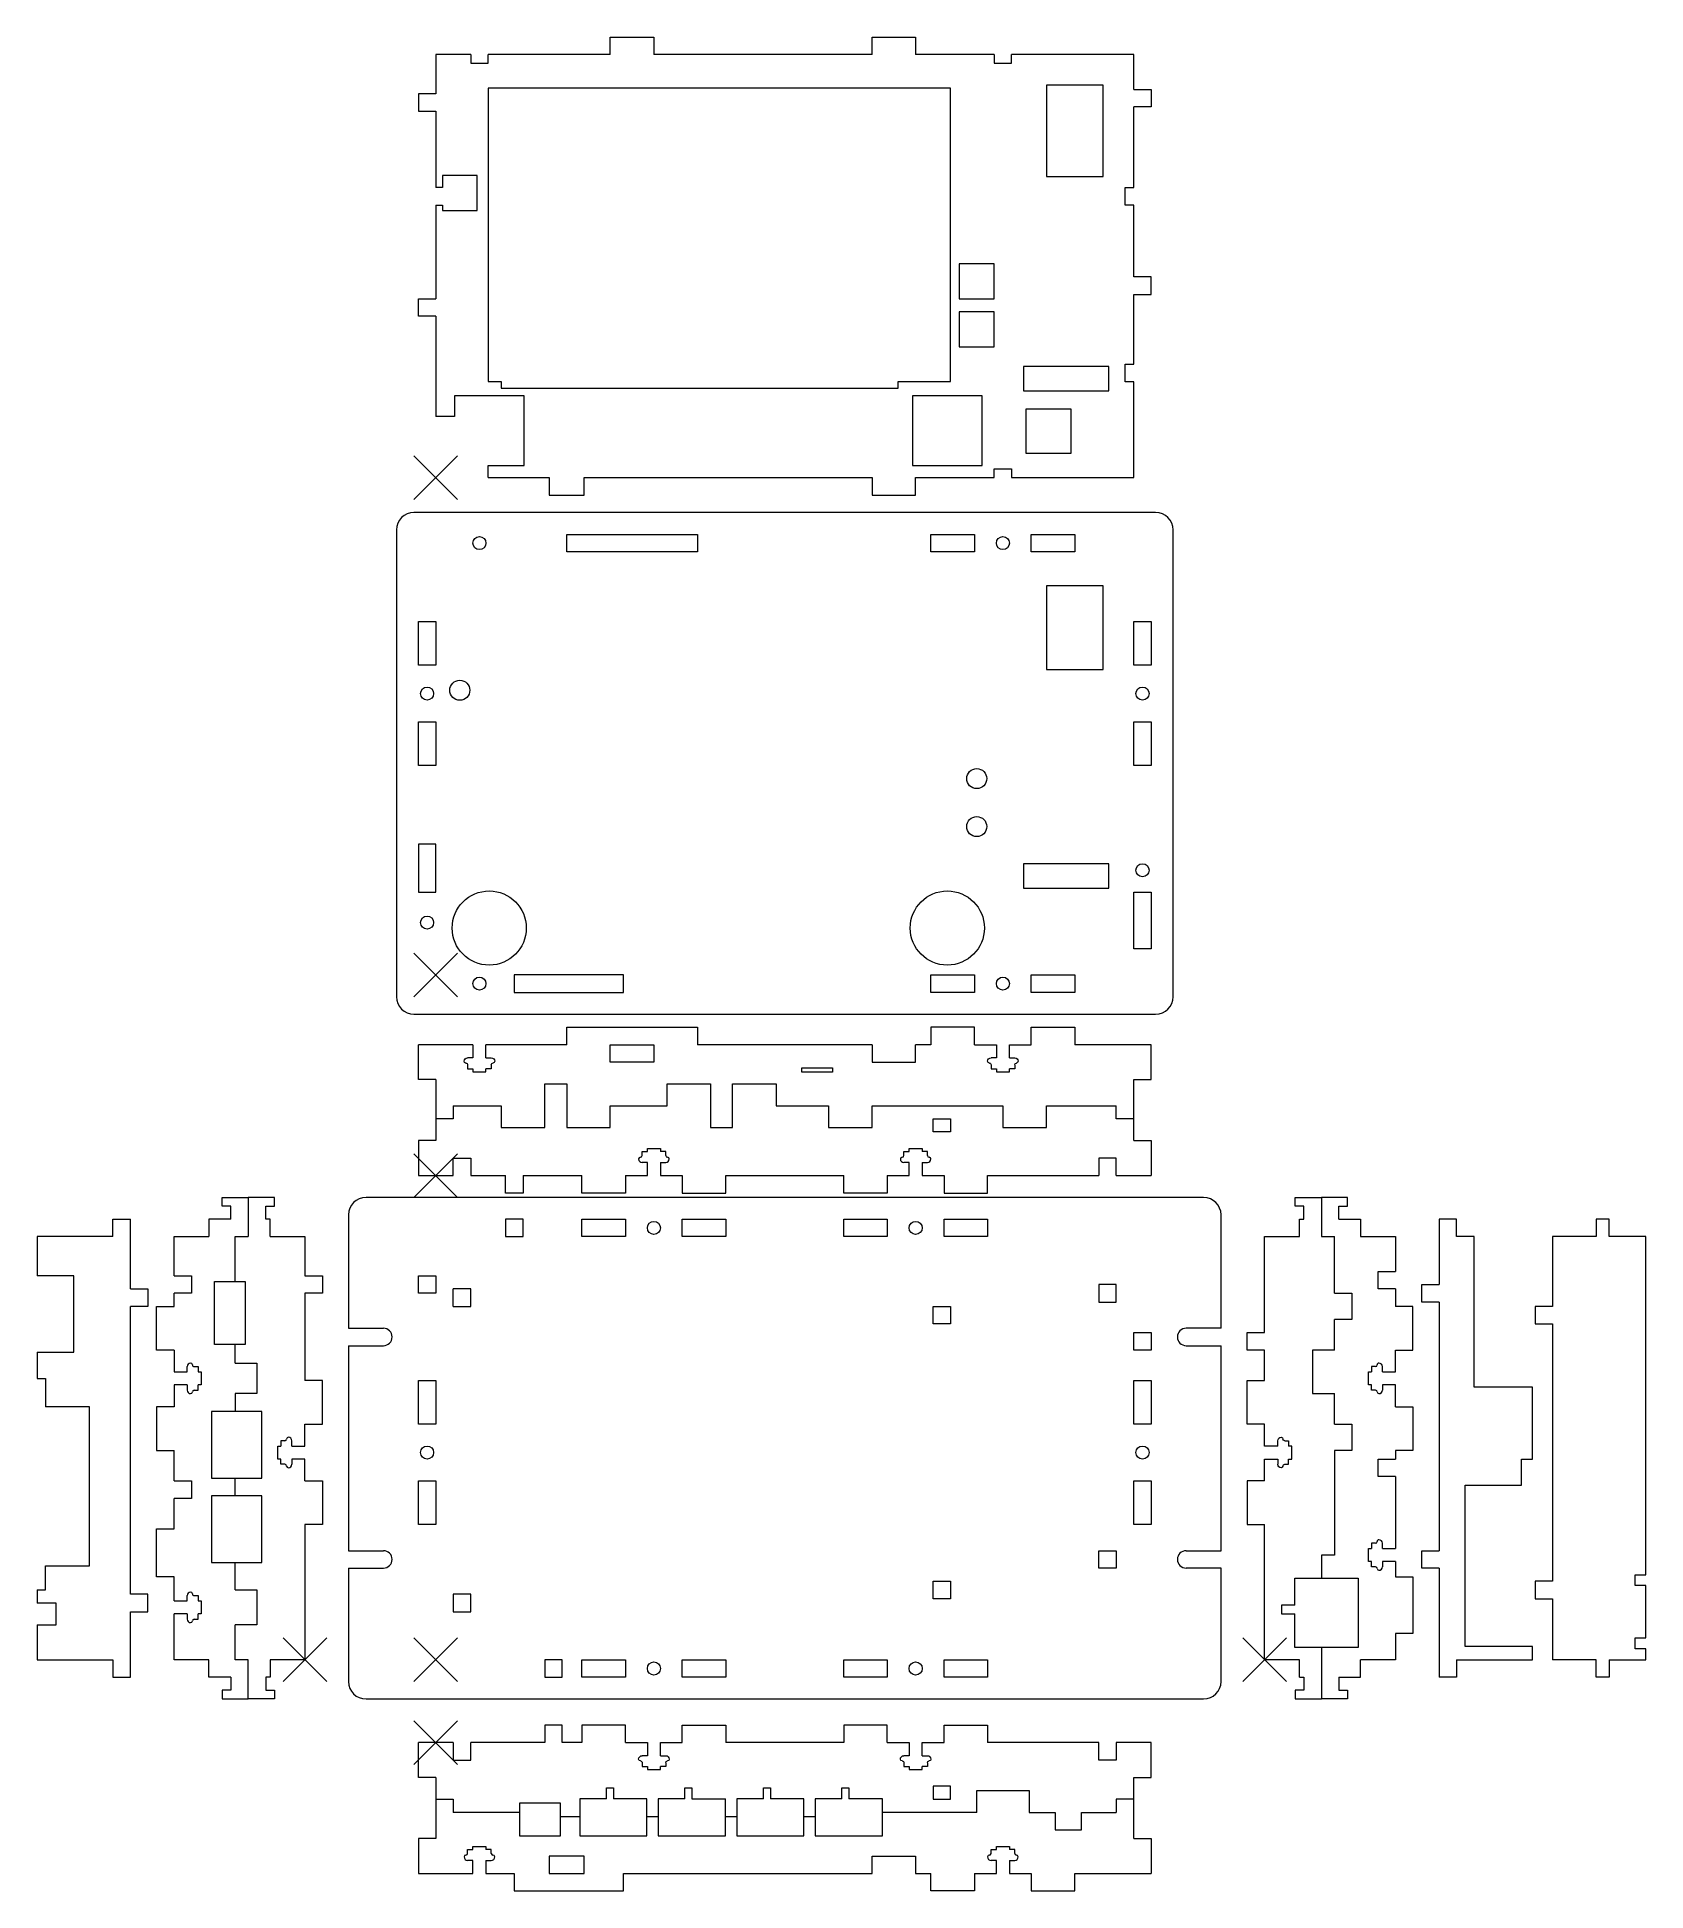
# Model space of a CAD drawing. Header units: millimetres. Extents: x -71 to 297, y -44 to 381.
import ezdxf

# ---------------------------------------------------------------- set-up
doc = ezdxf.new("R2010")
doc.units = ezdxf.units.MM
doc.layers.get('0').update_dxf_attribs({"linetype": 'CONTINUOUS', "lineweight": 0})
for name, color, linetype, lineweight in [('base', 7, 'CONTINUOUS', 0), ('base_origin', 2, 'CONTINUOUS', 0), ('side_cuts', 7, 'CONTINUOUS', 0), ('side_east', 7, 'CONTINUOUS', 0), ('side_east_origin', 2, 'CONTINUOUS', 0), ('side_north', 7, 'CONTINUOUS', 0), ('side_north_origin', 2, 'CONTINUOUS', 0), ('side_south', 7, 'CONTINUOUS', 0), ('side_south_origin', 2, 'CONTINUOUS', 0), ('side_west', 7, 'CONTINUOUS', 0), ('side_west_origin', 2, 'CONTINUOUS', 0), ('support_1', 7, 'CONTINUOUS', 0), ('support_2', 7, 'CONTINUOUS', 0), ('support_3', 7, 'CONTINUOUS', 0), ('top', 7, 'CONTINUOUS', 0), ('top_inner', 7, 'CONTINUOUS', 0), ('top_inner_origin', 2, 'CONTINUOUS', 0), ('top_origin', 2, 'CONTINUOUS', 0)]:
    doc.layers.add(name, color=color, linetype=linetype, lineweight=lineweight)

# ---------------------------------------------------------------- blocks, each defined once
blk = doc.blocks.new('T-Slot_Full_Hole')
for p, q in [((-16.5, -2), (-16.5, 2)), ((-16.5, 2), (-6.5, 2)), ((-6.5, 2), (-6.5, -2)), ((6.5, -2), (6.5, 2)), ((6.5, 2), (16.5, 2)), ((16.5, 2), (16.5, -2)), ((-6.5, -2), (-16.5, -2)), ((16.5, -2), (6.5, -2))]:
    blk.add_line(p, q)
blk.add_circle((0, 0), 1.5)
blk = doc.blocks.new('T-Slot_Minimal_Hole')
blk.add_circle((0, 0), 1.5)
blk = doc.blocks.new('T-Slot_Full_Slot')
for p, q in [((-2.7, 5.5), (-1.5, 5.5)), ((-2.7, 4.6), (-2.7, 5.5)), ((-1.5, 6.2), (1.5, 6.2)), ((-1.5, 5.5), (-1.5, 6.2)), ((1.5, 6.2), (1.5, 5.5)), ((2.7, 5.5), (1.5, 5.5)), ((2.7, 4.6), (2.7, 5.5)), ((-16.5, -4), (-16.5, 0)), ((-6.5, 0), (-6.5, -4)), ((-6.5, 0), (-1.5, 0)), ((-1.5, 3), (-2.7, 3)), ((-1.5, 0), (-1.5, 3)), ((1.5, 3), (1.5, 0)), ((1.5, 3), (2.7, 3)), ((-6.5, -4), (-16.5, -4)), ((1.5, 0), (6.5, 0)), ((6.5, 0), (6.5, -4)), ((6.5, -4), (16.5, -4)), ((16.5, -4), (16.5, 0))]:
    blk.add_line(p, q)
for centre, radius, start, end in [((-3.1, 4.6), 0.4, 270, 360), ((3.1, 4.6), 0.4, 180, 270), ((-3.1, 3.8), 0.4, 90, 180), ((-2.7, 3.8), 0.8, 180, 270), ((2.7, 3.8), 0.8, 270, 360), ((3.1, 3.8), 0.4, 360, 90)]:
    blk.add_arc(centre, radius, start, end)
blk = doc.blocks.new('T-Slot_Minimal_Slot')
for p, q in [((-2.7, 5.5), (-1.5, 5.5)), ((-2.7, 4.6), (-2.7, 5.5)), ((-1.5, 6.2), (1.5, 6.2)), ((-1.5, 5.5), (-1.5, 6.2)), ((1.5, 6.2), (1.5, 5.5)), ((2.7, 5.5), (1.5, 5.5)), ((2.7, 4.6), (2.7, 5.5)), ((-1.5, 3), (-2.7, 3)), ((-1.5, 0), (-1.5, 3)), ((1.5, 3), (1.5, 0)), ((1.5, 3), (2.7, 3))]:
    blk.add_line(p, q)
for centre, radius, start, end in [((-3.1, 4.6), 0.4, 270, 0), ((3.1, 4.6), 0.4, 180, 270), ((-3.1, 3.8), 0.4, 90, 180), ((-2.7, 3.8), 0.8, 180, 270), ((2.7, 3.8), 0.8, 270, 360), ((3.1, 3.8), 0.4, 360, 90)]:
    blk.add_arc(centre, radius, start, end)

msp = doc.modelspace()

# ---------------------------------------------------------------- linework, layer by layer
at = {"layer": 'base'}
for p, q in [((196, 115), (4, 115)), ((0, 111), (0, 85)), ((200, 85), (200, 111)), ((40, 110), (36, 110)), ((36, 110), (36, 106)), ((40, 106), (40, 110)), ((36, 106), (40, 106)), ((16, 93), (16, 97)), ((16, 97), (20, 97)), ((20, 97), (20, 93)), ((28, 94), (24, 94)), ((24, 90), (24, 94)), ((28, 90), (28, 94)), ((176, 95), (172, 95)), ((172, 95), (172, 91)), ((176, 91), (176, 95)), ((20, 93), (16, 93)), ((24, 90), (28, 90)), ((134, 86), (134, 90)), ((134, 90), (138, 90)), ((138, 90), (138, 86)), ((172, 91), (176, 91)), ((0, 85), (8, 85)), ((138, 86), (134, 86)), ((200, 85), (192, 85)), ((0, 81), (8, 81)), ((0, 81), (0, 34)), ((180, 80), (180, 84)), ((180, 84), (184, 84)), ((184, 84), (184, 80)), ((192, 81), (200, 81)), ((200, 34), (200, 81)), ((184, 80), (180, 80)), ((0, 34), (8, 34)), ((172, 30), (172, 34)), ((172, 34), (176, 34)), ((176, 34), (176, 30)), ((192, 34), (200, 34)), ((0, 30), (8, 30)), ((0, 30), (0, 4)), ((176, 30), (172, 30)), ((200, 30), (192, 30)), ((200, 4), (200, 30)), ((134, 23), (134, 27)), ((134, 27), (138, 27)), ((138, 27), (138, 23)), ((28, 24), (24, 24)), ((24, 24), (24, 20)), ((28, 20), (28, 24)), ((138, 23), (134, 23)), ((24, 20), (28, 20)), ((49, 9), (45, 9)), ((45, 9), (45, 5)), ((49, 5), (49, 9)), ((45, 5), (49, 5)), ((4, 0), (196, 0))]:
    msp.add_line(p, q, dxfattribs=at)
for centre, radius, start, end in [((4, 111), 4, 90, 180), ((196, 111), 4, 0, 90), ((8, 83), 2, 270, 90), ((192, 83), 2, 90, 270), ((8, 32), 2, 270, 90), ((192, 32), 2, 90, 270), ((4, 4), 4, 180, 270), ((196, 4), 4, 270, 0)]:
    msp.add_arc(centre, radius, start, end, dxfattribs=at)
at = {"layer": 'base_origin'}
for p, q in [((15, 14), (25, 4)), ((25, 14), (15, 4))]:
    msp.add_line(p, q, dxfattribs=at)
at = {"layer": 'side_cuts'}
for p, q in [((45, 141), (50, 141)), ((45, 131), (45, 141)), ((50, 141), (50, 131)), ((73, 136), (73, 141)), ((73, 141), (83, 141)), ((83, 141), (83, 131)), ((88, 131), (88, 141)), ((88, 141), (98, 141)), ((98, 141), (98, 136)), ((24, 136), (24, 133)), ((24, 136), (35, 136)), ((35, 136), (35, 131)), ((60, 131), (60, 136)), ((60, 136), (73, 136)), ((98, 136), (110, 136)), ((110, 136), (110, 131)), ((120, 131), (120, 136)), ((120, 136), (150, 136)), ((150, 136), (150, 131)), ((160, 131), (160, 136)), ((160, 136), (176, 136)), ((176, 133), (176, 136)), ((24, 133), (20, 133)), ((180, 133), (176, 133)), ((35, 131), (45, 131)), ((50, 131), (60, 131)), ((83, 131), (88, 131)), ((110, 131), (120, 131)), ((150, 131), (160, 131)), ((-23, 115), (-23, 106)), ((223, 115), (223, 106)), ((-26, 106), (-23, 106)), ((-26, 95.7), (-26, 106)), ((223, 106), (226, 106)), ((226, 93), (226, 106)), ((226, 93), (230, 93)), ((230, 93), (230, 87)), ((230, 87), (226, 87)), ((226, 80), (226, 87)), ((-26, 77), (-26, 81.3)), ((-26, 77), (-21, 77)), ((-21, 77), (-21, 70)), ((226, 80), (221, 80)), ((221, 80), (221, 70)), ((-21, 70), (-26, 70)), ((-26, 70), (-26, 65.9)), ((221, 70), (226, 70)), ((226, 63), (226, 70)), ((226, 63), (230, 63)), ((230, 63), (230, 57)), ((230, 57), (226, 57)), ((226, 57), (226, 33)), ((-26, 46.6), (-26, 50.6)), ((-26, 25), (-26, 31.3)), ((226, 33), (223, 33)), ((223, 33), (223, 27.7)), ((-26, 25), (-21, 25)), ((-21, 25), (-21, 17)), ((-21, 17), (-26, 17)), ((-26, 9), (-26, 17)), ((-23, 9), (-26, 9)), ((-23, 0), (-23, 9)), ((223, 11.8), (223, 0)), ((144, -26), (144, -21)), ((144, -21), (156, -21)), ((156, -21), (156, -26)), ((20, -23), (24, -23)), ((24, -23), (24, -26)), ((180, -23), (176, -23)), ((176, -23), (176, -26)), ((39.2, -26), (24, -26)), ((53, -27), (48.6, -27)), ((71, -27), (68.4, -27)), ((89, -27), (86.4, -27)), ((107, -27), (104.4, -27)), ((144, -26), (122.4, -26)), ((156, -26), (162, -26)), ((162, -26), (162, -30)), ((168, -30), (168, -26)), ((168, -26), (176, -26)), ((162, -30), (168, -30))]:
    msp.add_line(p, q, dxfattribs=at)
at = {"layer": 'side_east'}
for p, q in [((217, 113), (217, 115)), ((217, 115), (223, 115)), ((229, 115), (223, 115)), ((229, 113), (229, 115)), ((219, 113), (217, 113)), ((219, 110), (219, 113)), ((227, 110), (227, 113)), ((227, 113), (229, 113)), ((218, 106), (218, 110)), ((218, 110), (219, 110)), ((227, 110), (232, 110)), ((232, 110), (232, 106)), ((210, 106), (218, 106)), ((210, 84), (210, 106)), ((232, 106), (240, 106)), ((240, 106), (240, 98)), ((236, 94), (236, 98)), ((236, 98), (240, 98)), ((240, 94), (236, 94)), ((240, 94), (240, 90)), ((206, 80), (206, 84)), ((206, 84), (210, 84)), ((210, 80), (206, 80)), ((210, 73), (210, 80)), ((240, 57), (240, 55)), ((236, 51), (236, 55)), ((236, 55), (240, 55)), ((240, 51), (236, 51)), ((240, 51), (240, 34.5)), ((210, 9), (210, 40)), ((240, 31.5), (240, 28)), ((216.9, 21.5), (216.9, 27.7)), ((216.9, 27.7), (231.4, 27.7)), ((231.4, 27.7), (231.4, 11.8)), ((240, 28), (244, 28)), ((244, 28), (244, 15)), ((216.9, 21.5), (213.9, 21.5)), ((213.9, 21.5), (213.9, 19.5)), ((216.9, 21.5), (216.9, 21.5)), ((213.9, 19.5), (216.9, 19.5)), ((216.9, 19.5), (216.9, 19.5)), ((216.9, 11.8), (216.9, 19.5)), ((244, 15), (240, 15)), ((240, 15), (240, 9)), ((218, 9), (210, 9)), ((231.4, 11.8), (216.9, 11.8)), ((218, 5), (218, 9)), ((240, 9), (232, 9)), ((232, 5), (232, 9)), ((218, 5), (219, 5)), ((219, 5), (219, 2)), ((227, 5), (227, 2)), ((227, 5), (232, 5)), ((219, 2), (217, 2)), ((217, 2), (217, 0)), ((217, 0), (223, 0)), ((229, 0), (223, 0)), ((227, 2), (229, 2)), ((229, 2), (229, 0))]:
    msp.add_line(p, q, dxfattribs=at)
at = {"layer": 'side_east_origin'}
for p, q in [((205, 14), (215, 4)), ((215, 14), (205, 4))]:
    msp.add_line(p, q, dxfattribs=at)
at = {"layer": 'side_north'}
for p, q in [((50, 150), (50, 154)), ((50, 154), (80, 154)), ((80, 154), (80, 150)), ((16, 142), (16, 150)), ((28.5, 150), (16, 150)), ((50, 150), (31.5, 150)), ((60, 150), (70, 150)), ((60, 146), (60, 150)), ((70, 150), (70, 146)), ((120, 150), (80, 150)), ((120, 150), (120, 146)), ((130, 146), (130, 150)), ((133.5, 150), (130, 150)), ((184, 150), (166.5, 150)), ((184, 142), (184, 150)), ((70, 146), (60, 146)), ((103.9, 143.7), (103.9, 144.7)), ((103.9, 144.7), (110.9, 144.7)), ((110.9, 144.7), (110.9, 143.7)), ((120, 146), (130, 146)), ((20, 142), (16, 142)), ((20, 142), (20, 128)), ((110.9, 143.7), (103.9, 143.7)), ((180, 142), (184, 142)), ((180, 128), (180, 142)), ((134, 130), (134, 133)), ((134, 133), (138, 133)), ((138, 133), (138, 130)), ((20, 128), (16, 128)), ((16, 128), (16, 120)), ((138, 130), (134, 130)), ((180, 128), (184, 128)), ((184, 128), (184, 120)), ((24, 120), (24, 124)), ((24, 124), (28, 124)), ((28, 124), (28, 120)), ((176, 124), (172, 124)), ((172, 124), (172, 120)), ((176, 120), (176, 124)), ((16, 120), (24, 120)), ((28, 120), (36, 120)), ((36, 116), (36, 120)), ((40, 120), (40, 116)), ((40, 120), (53.5, 120)), ((86.5, 120), (113.5, 120)), ((146.5, 120), (172, 120)), ((176, 120), (184, 120)), ((40, 116), (36, 116))]:
    msp.add_line(p, q, dxfattribs=at)
at = {"layer": 'side_north_origin'}
for p, q in [((15, 125), (25, 115)), ((25, 125), (15, 115))]:
    msp.add_line(p, q, dxfattribs=at)
at = {"layer": 'side_south'}
for p, q in [((49, -6), (45, -6)), ((45, -6), (45, -10)), ((49, -10), (49, -6)), ((16, -18), (16, -10)), ((24, -10), (16, -10)), ((24, -10), (24, -14)), ((45, -10), (28, -10)), ((28, -14), (28, -10)), ((53.5, -10), (49, -10)), ((113.5, -10), (86.5, -10)), ((172, -10), (146.5, -10)), ((172, -14), (172, -10)), ((176, -10), (176, -14)), ((184, -10), (176, -10)), ((184, -18), (184, -10)), ((24, -14), (28, -14)), ((176, -14), (172, -14)), ((20, -18), (16, -18)), ((20, -18), (20, -32)), ((59.1, -22.9), (59.1, -20.4)), ((59.1, -20.4), (60.7, -20.4)), ((60.7, -20.4), (60.7, -22.9)), ((77.1, -22.9), (77.1, -20.4)), ((77.1, -20.4), (78.7, -20.4)), ((78.7, -20.4), (78.7, -22.9)), ((95.1, -22.9), (95.1, -20.4)), ((95.1, -20.4), (96.7, -20.4)), ((96.7, -20.4), (96.7, -22.9)), ((113.1, -22.9), (113.1, -20.4)), ((113.1, -20.4), (114.7, -20.4)), ((114.7, -20.4), (114.7, -22.9)), ((138, -20), (134, -20)), ((134, -20), (134, -23)), ((138, -23), (138, -20)), ((180, -18), (184, -18)), ((180, -32), (180, -18)), ((39.2, -23.9), (39.2, -31.4)), ((48.6, -23.9), (39.2, -23.9)), ((48.6, -31.4), (48.6, -23.9)), ((53, -22.9), (53, -31.4)), ((59.1, -22.9), (53, -22.9)), ((68.4, -22.9), (60.7, -22.9)), ((68.4, -31.4), (68.4, -22.9)), ((71, -22.9), (71, -31.4)), ((77.1, -22.9), (71, -22.9)), ((78.7, -22.9), (86.4, -22.9)), ((86.4, -31.4), (86.4, -22.9)), ((89, -22.9), (89, -31.4)), ((95.1, -22.9), (89, -22.9)), ((104.4, -22.9), (96.7, -22.9)), ((104.4, -31.4), (104.4, -22.9)), ((107, -22.9), (107, -31.4)), ((113.1, -22.9), (107, -22.9)), ((122.4, -22.9), (114.7, -22.9)), ((122.4, -31.4), (122.4, -22.9)), ((134, -23), (138, -23)), ((20, -32), (16, -32)), ((16, -32), (16, -40)), ((39.2, -31.4), (48.6, -31.4)), ((53, -31.4), (68.4, -31.4)), ((71, -31.4), (86.4, -31.4)), ((89, -31.4), (104.4, -31.4)), ((107, -31.4), (122.4, -31.4)), ((180, -32), (184, -32)), ((184, -32), (184, -40)), ((54, -36), (46, -36)), ((46, -36), (46, -40)), ((54, -40), (54, -36)), ((120, -40), (120, -36)), ((120, -36), (130, -36)), ((130, -36), (130, -40)), ((16, -40), (28.5, -40)), ((31.5, -40), (38, -40)), ((38, -40), (38, -44)), ((46, -40), (54, -40)), ((63, -44), (63, -40)), ((63, -40), (120, -40)), ((130, -40), (133.5, -40)), ((166.5, -40), (184, -40)), ((38, -44), (63, -44))]:
    msp.add_line(p, q, dxfattribs=at)
at = {"layer": 'side_south_origin'}
for p, q in [((15, -5), (25, -15)), ((25, -5), (15, -15))]:
    msp.add_line(p, q, dxfattribs=at)
at = {"layer": 'side_west'}
for p, q in [((-29, 113), (-29, 115)), ((-29, 115), (-23, 115)), ((-17, 115), (-23, 115)), ((-17, 113), (-17, 115)), ((-27, 113), (-29, 113)), ((-27, 110), (-27, 113)), ((-19, 110), (-19, 113)), ((-19, 113), (-17, 113)), ((-32, 110), (-32, 106)), ((-27, 110), (-32, 110)), ((-18, 110), (-19, 110)), ((-18, 106), (-18, 110)), ((-40, 106), (-32, 106)), ((-40, 97), (-40, 106)), ((-18, 106), (-10, 106)), ((-10, 106), (-10, 97)), ((-40, 97), (-36, 97)), ((-36, 97), (-36, 93)), ((-30.7, 95.7), (-23.7, 95.7)), ((-30.7, 81.3), (-30.7, 95.7)), ((-23.7, 95.7), (-23.7, 81.3)), ((-10, 97), (-6, 97)), ((-6, 97), (-6, 93)), ((-36, 93), (-40, 93)), ((-40, 90), (-40, 93)), ((-6, 93), (-10, 93)), ((-10, 93), (-10, 73)), ((-23.7, 81.3), (-30.7, 81.3)), ((-19.9, 65.9), (-31.4, 65.9)), ((-31.4, 65.9), (-31.4, 50.6)), ((-19.9, 50.6), (-19.9, 65.9)), ((-40, 50), (-40, 57)), ((-40, 50), (-36, 50)), ((-36, 50), (-36, 46)), ((-31.4, 50.6), (-19.9, 50.6)), ((-36, 46), (-40, 46)), ((-40, 39), (-40, 46)), ((-19.9, 46.6), (-31.4, 46.6)), ((-31.4, 46.6), (-31.4, 31.3)), ((-19.9, 31.3), (-19.9, 46.6)), ((-44, 28), (-44, 39)), ((-44, 39), (-40, 39)), ((-10, 40), (-10, 9)), ((-31.4, 31.3), (-19.9, 31.3)), ((-40, 28), (-44, 28)), ((-40, 22.5), (-40, 28)), ((-40, 9), (-40, 19.5)), ((-32, 9), (-40, 9)), ((-32, 5), (-32, 9)), ((-18, 9), (-18, 5)), ((-10, 9), (-18, 9)), ((-27, 5), (-32, 5)), ((-27, 5), (-27, 2)), ((-19, 5), (-19, 2)), ((-18, 5), (-19, 5)), ((-27, 2), (-29, 2)), ((-29, 2), (-29, 0)), ((-29, 0), (-23, 0)), ((-17, 0), (-23, 0)), ((-19, 2), (-17, 2)), ((-17, 2), (-17, 0))]:
    msp.add_line(p, q, dxfattribs=at)
at = {"layer": 'side_west_origin'}
for p, q in [((-15, 14), (-5, 4)), ((-5, 14), (-15, 4))]:
    msp.add_line(p, q, dxfattribs=at)
at = {"layer": 'support_1'}
for p, q in [((-54, 106), (-54, 110)), ((-54, 110), (-50, 110)), ((-50, 94), (-50, 110)), ((-54, 106), (-71.4, 106)), ((-71.4, 106), (-71.4, 97)), ((-63, 97), (-71.4, 97)), ((-63, 79.5), (-63, 97)), ((-50, 94), (-46, 94)), ((-46, 94), (-46, 90)), ((-46, 90), (-50, 90)), ((-50, 24), (-50, 90)), ((-71.4, 79.5), (-63, 79.5)), ((-71.4, 79.5), (-71.4, 73.5)), ((-71.4, 73.5), (-69.5, 73.5)), ((-69.5, 73.5), (-69.5, 67)), ((-59.4, 67), (-69.5, 67)), ((-59.4, 30.5), (-59.4, 67)), ((-69.5, 25), (-69.5, 30.5)), ((-69.5, 30.5), (-59.4, 30.5)), ((-71.4, 25), (-69.5, 25)), ((-71.4, 25), (-71.4, 22)), ((-67, 22), (-71.4, 22)), ((-67, 17), (-67, 22)), ((-46, 24), (-50, 24)), ((-46, 20), (-46, 24)), ((-71.4, 17), (-67, 17)), ((-50, 20), (-46, 20)), ((-50, 5), (-50, 20)), ((-71.4, 17), (-71.4, 9)), ((-71.4, 9), (-54, 9)), ((-54, 9), (-54, 5)), ((-54, 5), (-50, 5))]:
    msp.add_line(p, q, dxfattribs=at)
at = {"layer": 'support_2'}
for p, q in [((286, 110), (286, 106)), ((289, 110), (286, 110)), ((289, 106), (289, 110)), ((276, 106), (276, 90)), ((286, 106), (276, 106)), ((286, 106), (286, 106)), ((297.4, 106), (289, 106)), ((297.4, 28.5), (297.4, 106)), ((276, 90), (272, 90)), ((272, 90), (272, 86)), ((272, 86), (276, 86)), ((276, 86), (276, 27)), ((276, 27), (272, 27)), ((272, 27), (272, 23)), ((294.9, 26), (294.9, 28.5)), ((294.9, 28.5), (297.4, 28.5)), ((297.4, 26), (294.9, 26)), ((297.4, 14), (297.4, 26)), ((272, 23), (276, 23)), ((276, 23), (276, 9)), ((294.9, 14), (297.4, 14)), ((294.9, 11.5), (294.9, 14)), ((286, 9), (276, 9)), ((286, 5), (286, 9)), ((289, 9), (297.4, 9)), ((289, 9), (289, 5)), ((297.4, 11.5), (294.9, 11.5)), ((297.4, 9), (297.4, 11.5)), ((289, 5), (286, 5))]:
    msp.add_line(p, q, dxfattribs=at)
at = {"layer": 'support_3'}
for p, q in [((250, 110), (250, 95)), ((254, 110), (250, 110)), ((254, 106), (254, 110)), ((258, 106), (254, 106)), ((258, 71.5), (258, 106)), ((246, 91), (246, 95)), ((246, 95), (250, 95)), ((250, 91), (246, 91)), ((250, 91), (250, 34)), ((271.4, 71.5), (258, 71.5)), ((271.4, 55), (271.4, 71.5)), ((268.9, 49), (268.9, 55)), ((268.9, 55), (271.4, 55)), ((256, 49), (268.9, 49)), ((256, 12), (256, 49)), ((246, 30), (246, 34)), ((246, 34), (250, 34)), ((250, 30), (246, 30)), ((250, 30), (250, 5)), ((254, 9), (254, 5)), ((254, 9), (271.4, 9)), ((271.4, 12), (256, 12)), ((271.4, 9), (271.4, 12)), ((254, 5), (250, 5))]:
    msp.add_line(p, q, dxfattribs=at)
at = {"layer": 'top'}
for p, q in [((185, 272), (15, 272)), ((11, 268), (11, 161)), ((189, 161), (189, 268)), ((50, 267), (80, 267)), ((50, 263), (50, 267)), ((80, 267), (80, 263)), ((80, 263), (50, 263)), ((173, 255.2), (160, 255.2)), ((160, 255.2), (160, 236)), ((173, 236), (173, 255.2)), ((160, 236), (173, 236)), ((20, 196), (16, 196)), ((16, 196), (16, 185)), ((20, 185), (20, 196)), ((174.3, 191.5), (154.7, 191.5)), ((154.7, 191.5), (154.7, 185.9)), ((174.3, 185.9), (174.3, 191.5)), ((16, 185), (20, 185)), ((154.7, 185.9), (174.3, 185.9)), ((180, 185), (184, 185)), ((180, 172), (180, 185)), ((184, 185), (184, 172)), ((184, 172), (180, 172)), ((63, 166), (38, 166)), ((38, 166), (38, 162)), ((63, 162), (63, 166)), ((38, 162), (63, 162)), ((15, 157), (185, 157))]:
    msp.add_line(p, q, dxfattribs=at)
for centre, radius in [((25.5, 231.25), 2.3), ((144, 211), 2.3), ((144, 200), 2.3), ((32.25, 176.75), 8.5), ((137.25, 176.75), 8.5)]:
    msp.add_circle(centre, radius, dxfattribs=at)
for centre, start, end in [((15, 268), 90, 180), ((185, 268), 0, 90), ((15, 161), 180, 270), ((185, 161), 270, 0)]:
    msp.add_arc(centre, 4, start, end, dxfattribs=at)
at = {"layer": 'top_inner'}
for p, q in [((60, 377), (60, 381)), ((60, 381), (70, 381)), ((70, 381), (70, 377)), ((120, 377), (120, 381)), ((120, 381), (130, 381)), ((130, 381), (130, 377)), ((20, 377), (20, 368)), ((28, 377), (20, 377)), ((28, 377), (28, 375)), ((28, 375), (32, 375)), ((60, 377), (32, 377)), ((32, 375), (32, 377)), ((120, 377), (70, 377)), ((148, 377), (130, 377)), ((148, 377), (148, 375)), ((148, 375), (152, 375)), ((180, 377), (152, 377)), ((152, 375), (152, 377)), ((180, 369), (180, 377)), ((160, 370), (160, 349)), ((173, 370), (160, 370)), ((173, 349), (173, 370)), ((20, 368), (16, 368)), ((16, 368), (16, 364)), ((138, 369.25), (32, 369.25)), ((32, 369.25), (32, 302.05)), ((138, 302.05), (138, 369.25)), ((180, 369), (184, 369)), ((184, 369), (184, 365)), ((16, 364), (20, 364)), ((20, 364), (20, 346.5)), ((184, 365), (180, 365)), ((180, 346.5), (180, 365)), ((29.5, 349.25), (21.5, 349.25)), ((21.5, 349.25), (21.5, 346.5)), ((29.5, 341.25), (29.5, 349.25)), ((160, 349), (173, 349)), ((21.5, 346.5), (20, 346.5)), ((178, 342.5), (178, 346.5)), ((178, 346.5), (180, 346.5)), ((20, 342.5), (20, 321)), ((20, 342.5), (21.5, 342.5)), ((21.5, 342.5), (21.5, 341.25)), ((21.5, 341.25), (29.5, 341.25)), ((180, 342.5), (178, 342.5)), ((180, 326), (180, 342.5)), ((148, 329), (140, 329)), ((140, 329), (140, 321)), ((148, 321), (148, 329)), ((184, 326), (180, 326)), ((184, 322), (184, 326)), ((16, 317), (16, 321)), ((16, 321), (20, 321)), ((140, 321), (148, 321)), ((180, 322), (184, 322)), ((180, 306), (180, 322)), ((20, 317), (16, 317)), ((20, 317), (20, 294)), ((148, 318), (140, 318)), ((140, 318), (140, 310)), ((148, 310), (148, 318)), ((140, 310), (148, 310)), ((178, 302), (178, 306)), ((178, 306), (180, 306)), ((32, 302.05), (35, 302.05)), ((35, 302.05), (35, 300.5)), ((126, 300.5), (126, 302.05)), ((126, 302.05), (138, 302.05)), ((174.3, 305.5), (154.7, 305.5)), ((154.7, 305.5), (154.7, 299.9)), ((174.3, 299.9), (174.3, 305.5)), ((180, 302), (178, 302)), ((180, 280), (180, 302)), ((40.25, 298.75), (24.25, 298.75)), ((24.25, 298.75), (24.25, 294)), ((35, 300.5), (126, 300.5)), ((40.25, 282.75), (40.25, 298.75)), ((145.25, 298.75), (129.25, 298.75)), ((129.25, 298.75), (129.25, 282.75)), ((145.25, 282.75), (145.25, 298.75)), ((154.7, 299.9), (174.3, 299.9)), ((24.25, 294), (20, 294)), ((155.3, 285.5), (155.3, 295.8)), ((155.3, 295.8), (165.6, 295.8)), ((165.6, 295.8), (165.6, 285.5)), ((165.6, 285.5), (155.3, 285.5)), ((32, 282.75), (40.25, 282.75)), ((32, 280), (32, 282.75)), ((129.25, 282.75), (145.25, 282.75)), ((148, 280), (148, 282)), ((148, 282), (152, 282)), ((152, 282), (152, 280)), ((32, 280), (46, 280)), ((46, 280), (46, 276)), ((54, 276), (54, 280)), ((54, 280), (120, 280)), ((120, 280), (120, 276)), ((130, 276), (130, 280)), ((130, 280), (148, 280)), ((152, 280), (180, 280)), ((46, 276), (54, 276)), ((120, 276), (130, 276))]:
    msp.add_line(p, q, dxfattribs=at)
at = {"layer": 'top_inner_origin'}
for p, q in [((15, 285), (25, 275)), ((25, 285), (15, 275))]:
    msp.add_line(p, q, dxfattribs=at)
at = {"layer": 'top_origin'}
for p, q in [((15, 171), (25, 161)), ((25, 171), (15, 161))]:
    msp.add_line(p, q, dxfattribs=at)

# ---------------------------------------------------------------- block references
at = {"layer": 'base'}
for p in [(70, 108), (130, 108), (70, 7), (130, 7)]:
    msp.add_blockref('T-Slot_Full_Hole', p, dxfattribs=at)
at = {"layer": 'base', "rotation": 90}
for p in [(18, 56.5), (182, 56.5)]:
    msp.add_blockref('T-Slot_Full_Hole', p, dxfattribs=at)
at = {"layer": 'side_east', "rotation": 90}
for name, p in [('T-Slot_Full_Slot', (240, 73.5)), ('T-Slot_Minimal_Slot', (240, 33))]:
    msp.add_blockref(name, p, dxfattribs=at)
at = {"layer": 'side_east', "yscale": -1, "rotation": 89.99999999999999}
msp.add_blockref('T-Slot_Full_Slot', (210, 56.5), dxfattribs=at)
at = {"layer": 'side_north', "yscale": -1}
for name, p in [('T-Slot_Full_Slot', (150, 150)), ('T-Slot_Minimal_Slot', (30, 150))]:
    msp.add_blockref(name, p, dxfattribs=at)
at = {"layer": 'side_north'}
for p in [(70, 120), (130, 120)]:
    msp.add_blockref('T-Slot_Full_Slot', p, dxfattribs=at)
at = {"layer": 'side_south', "yscale": -1}
for p in [(70, -10), (130, -10)]:
    msp.add_blockref('T-Slot_Full_Slot', p, dxfattribs=at)
at = {"layer": 'side_south'}
for name, p in [('T-Slot_Minimal_Slot', (30, -40)), ('T-Slot_Full_Slot', (150, -40))]:
    msp.add_blockref(name, p, dxfattribs=at)
at = {"layer": 'side_west'}
for name, p, rotation in [('T-Slot_Full_Slot', (-40, 73.5), 270), ('T-Slot_Full_Slot', (-10, 56.5), 90), ('T-Slot_Minimal_Slot', (-40, 21), 270)]:
    msp.add_blockref(name, p, dxfattribs=dict(at, rotation=rotation))
at = {"layer": 'top'}
for name, p in [('T-Slot_Minimal_Hole', (30, 265)), ('T-Slot_Full_Hole', (150, 265)), ('T-Slot_Minimal_Hole', (182, 190)), ('T-Slot_Minimal_Hole', (18, 178)), ('T-Slot_Full_Hole', (150, 164)), ('T-Slot_Minimal_Hole', (30, 164))]:
    msp.add_blockref(name, p, dxfattribs=at)
at = {"layer": 'top', "rotation": 90}
for p in [(18, 230.5), (182, 230.5)]:
    msp.add_blockref('T-Slot_Full_Hole', p, dxfattribs=at)

doc.saveas('drawing.dxf')
